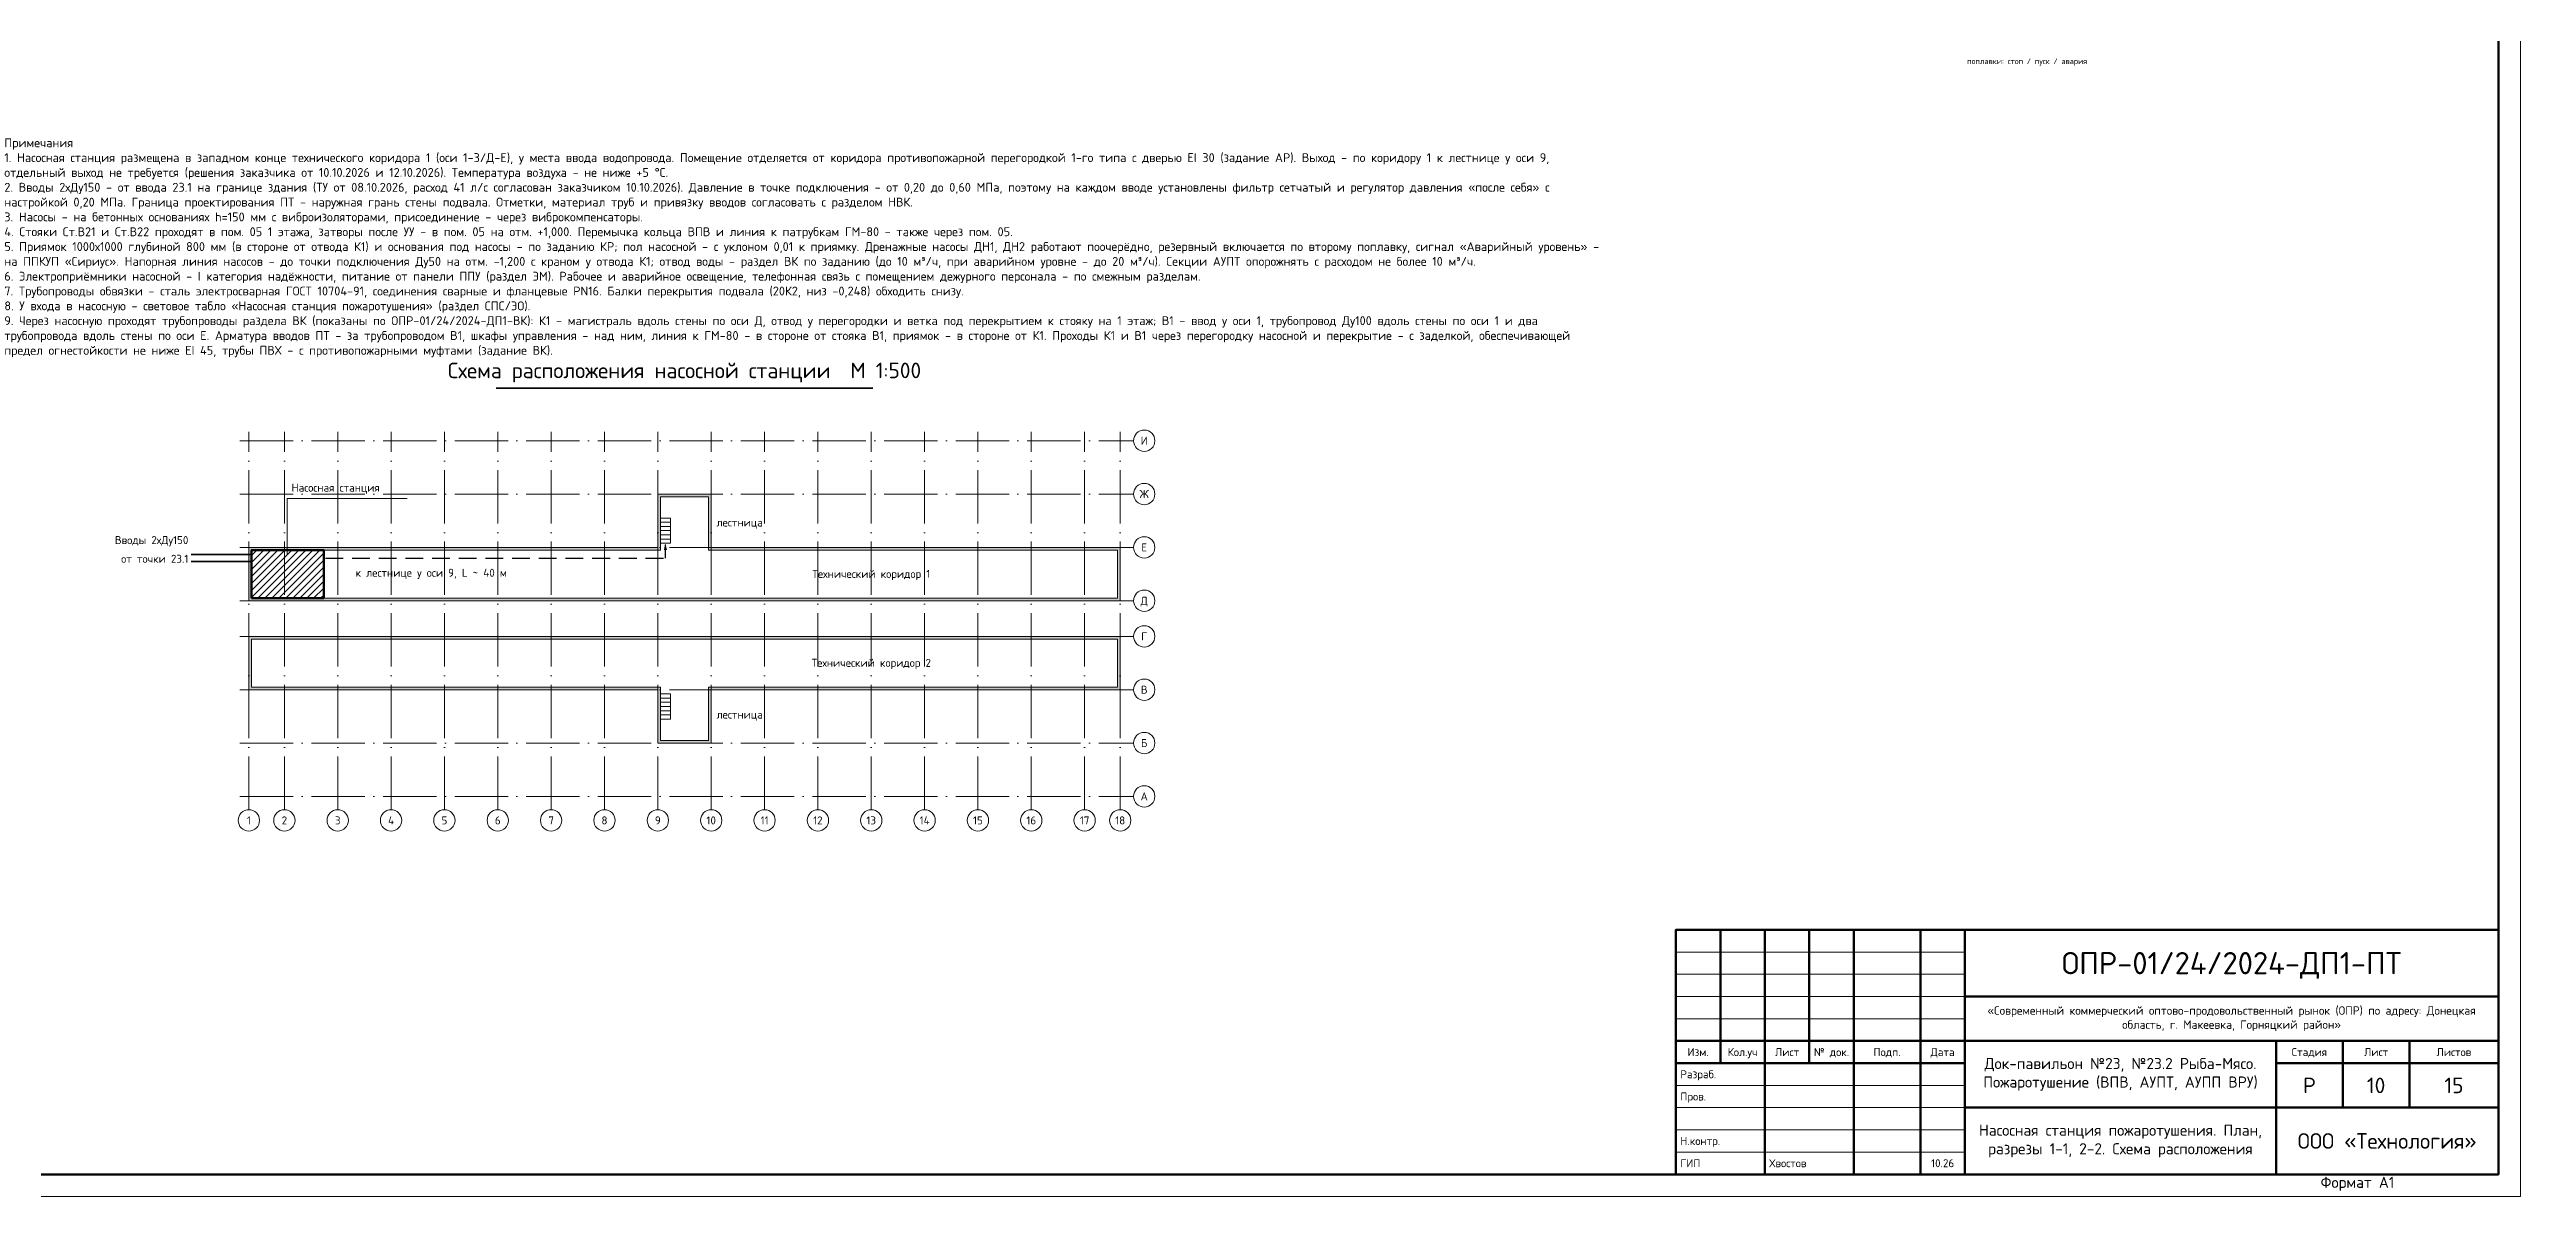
# Model space of a CAD drawing. Header units: millimetres. Extents: x 0 to 2118900, y -20000 to 84100.
# Drawn here: x 2985 to 3541, y -20000 to -19742 of the extents above; entities that cross this region are included whole.
import ezdxf
from ezdxf.enums import TextEntityAlignment as Align

# ---------------------------------------------------------------- set-up
doc = ezdxf.new("R2010")
doc.units = ezdxf.units.MM
doc.linetypes.add('ПТ_ШТРИХ', pattern=[6, 4, -2])
doc.linetypes.add('ПТ_ШТРИХПУНКТ', pattern=[16, 12, -2, 0, -2])
for name, color, linetype, lineweight in [('ПТ_ввод', 5, 'Continuous', 60), ('ПТ_выноски', 7, 'Continuous', 13), ('ПТ_контур', 7, 'Continuous', 35), ('ПТ_оси', 8, 'Continuous', 13), ('ПТ_рамка', 7, 'Continuous', 50), ('ПТ_рамка_тонк', 7, 'Continuous', 18), ('ПТ_текст', 7, 'Continuous', 18), ('ПТ_штриховка', 8, 'Continuous', 9)]:
    doc.layers.add(name, color=color, linetype=linetype, lineweight=lineweight)
doc.styles.add('ПТ', font='isocpeur.ttf')
doc.styles.add('ПТ_загл', font='isocpeur.ttf')

# ---------------------------------------------------------------- blocks, each defined once
blk = doc.blocks.new('ARROW')
h = blk.add_hatch(color=7)
h.dxf.hatch_style = 1
h.paths.add_polyline_path([(0, 0), (-2.5, 0.6), (-2.5, -0.6)])

msp = doc.modelspace()

# ---------------------------------------------------------------- hatches: boundary and pattern name
at = {"layer": 'ПТ_штриховка'}
h = msp.add_hatch(color=8, dxfattribs=at)
h.dxf.hatch_style = 1
h.paths.add_polyline_path([(3030, -19866), (3226, -19866), (3226, -19854), (3134, -19854), (3134, -19842), (3122, -19842), (3122, -19854), (3030, -19854)])
h.paths.add_polyline_path([(3030.6, -19865.4), (3225.4, -19865.4), (3225.4, -19854.6), (3133.4, -19854.6), (3133.4, -19842.6), (3122.6, -19842.6), (3122.6, -19854.6), (3030.6, -19854.6)], flags=16)
h = msp.add_hatch(dxfattribs=at)
h.set_pattern_fill('ANSI31', scale=0.35)
h.paths.add_polyline_path([(3030.6, -19865.4), (3046.84, -19865.4), (3046.84, -19854.6), (3030.6, -19854.6)])
h = msp.add_hatch(color=8, dxfattribs=at)
h.dxf.hatch_style = 1
h.paths.add_polyline_path([(3134, -19886), (3226, -19886), (3226, -19874), (3030, -19874), (3030, -19886), (3122, -19886), (3122, -19898), (3134, -19898)])
h.paths.add_polyline_path([(3133.4, -19885.4), (3225.4, -19885.4), (3225.4, -19874.6), (3030.6, -19874.6), (3030.6, -19885.4), (3122.6, -19885.4), (3122.6, -19897.4), (3133.4, -19897.4)], flags=16)

# ---------------------------------------------------------------- linework, layer by layer
at = {"layer": 'ПТ_ввод', "lineweight": 35}
for p, q in [((3017, -19855.6), (3030.6, -19855.6)), ((3017, -19857.2), (3030.6, -19857.2))]:
    msp.add_line(p, q, dxfattribs=at)
at = {"layer": 'ПТ_выноски'}
for p, q in [((3038.6, -19855.6), (3038.6, -19843)), ((3038.6, -19843), (3065.6, -19843))]:
    msp.add_line(p, q, dxfattribs=at)
at = {"layer": 'ПТ_контур', "lineweight": 35}
msp.add_line((3085.65, -19818.2), (3170.35, -19818.2), dxfattribs=at)
at = {"layer": 'ПТ_контур', "lineweight": 13}
for p, q in [((3122.6, -19848.34), (3124.85, -19848.34)), ((3122.6, -19849.28), (3124.85, -19849.28)), ((3122.6, -19850.22), (3124.85, -19850.22)), ((3122.6, -19851.17), (3124.85, -19851.17)), ((3122.6, -19852.11), (3124.85, -19852.11)), ((3122.6, -19887.89), (3124.85, -19887.89)), ((3122.6, -19888.83), (3124.85, -19888.83)), ((3122.6, -19889.78), (3124.85, -19889.78)), ((3122.6, -19890.72), (3124.85, -19890.72)), ((3122.6, -19891.66), (3124.85, -19891.66))]:
    msp.add_line(p, q, dxfattribs=at)
at = {"layer": 'ПТ_контур', "lineweight": 18}
for points in [[(3030, -19866), (3226, -19866), (3226, -19854), (3134, -19854), (3134, -19842), (3122, -19842), (3122, -19854), (3030, -19854)], [(3030.6, -19865.4), (3225.4, -19865.4), (3225.4, -19854.6), (3133.4, -19854.6), (3133.4, -19842.6), (3122.6, -19842.6), (3122.6, -19854.6), (3030.6, -19854.6)], [(3122.6, -19853.05), (3124.85, -19853.05), (3124.85, -19847.4), (3122.6, -19847.4)], [(3134, -19886), (3226, -19886), (3226, -19874), (3030, -19874), (3030, -19886), (3122, -19886), (3122, -19898), (3134, -19898)], [(3133.4, -19885.4), (3225.4, -19885.4), (3225.4, -19874.6), (3030.6, -19874.6), (3030.6, -19885.4), (3122.6, -19885.4), (3122.6, -19897.4), (3133.4, -19897.4)], [(3122.6, -19892.6), (3124.85, -19892.6), (3124.85, -19886.95), (3122.6, -19886.95)]]:
    msp.add_lwpolyline(points, close=True, dxfattribs=at)
at = {"layer": 'ПТ_контур', "lineweight": 50}
msp.add_lwpolyline([(3030.6, -19865.4), (3046.84, -19865.4), (3046.84, -19854.6), (3030.6, -19854.6)], close=True, dxfattribs=at)
at = {"layer": 'ПТ_контур', "linetype": 'ПТ_ШТРИХ', "lineweight": 25}
msp.add_lwpolyline([(3047.24, -19856.4), (3123.7, -19856.4), (3123.7, -19853.4)], dxfattribs=at)
at = {"layer": 'ПТ_контур', "lineweight": 18}
for centre in [(3231.4, -19830), (3231.4, -19842), (3231.4, -19854), (3231.4, -19866), (3231.4, -19874), (3231.4, -19886), (3231.4, -19898), (3231.4, -19910), (3030, -19915.4), (3038, -19915.4), (3050, -19915.4), (3062, -19915.4), (3074, -19915.4), (3086, -19915.4), (3098, -19915.4), (3110, -19915.4), (3122, -19915.4), (3134, -19915.4), (3146, -19915.4), (3158, -19915.4), (3170, -19915.4), (3182, -19915.4), (3194, -19915.4), (3206, -19915.4), (3218, -19915.4), (3226, -19915.4)]:
    msp.add_circle(centre, 2.4, dxfattribs=at)
at = {"layer": 'ПТ_оси', "linetype": 'ПТ_ШТРИХПУНКТ', "lineweight": 13}
for p, q in [((3028, -19830), (3229, -19830)), ((3030, -19913), (3030, -19828)), ((3038, -19913), (3038, -19828)), ((3050, -19913), (3050, -19828)), ((3062, -19913), (3062, -19828)), ((3074, -19913), (3074, -19828)), ((3086, -19913), (3086, -19828)), ((3098, -19913), (3098, -19828)), ((3110, -19913), (3110, -19828)), ((3122, -19913), (3122, -19828)), ((3134, -19913), (3134, -19828)), ((3146, -19913), (3146, -19828)), ((3158, -19913), (3158, -19828)), ((3170, -19913), (3170, -19828)), ((3182, -19913), (3182, -19828)), ((3194, -19913), (3194, -19828)), ((3206, -19913), (3206, -19828)), ((3218, -19913), (3218, -19828)), ((3226, -19913), (3226, -19828)), ((3028, -19842), (3229, -19842)), ((3028, -19854), (3229, -19854)), ((3028, -19866), (3229, -19866)), ((3028, -19874), (3229, -19874)), ((3028, -19886), (3229, -19886)), ((3028, -19898), (3229, -19898)), ((3028, -19910), (3229, -19910))]:
    msp.add_line(p, q, dxfattribs=at)
at = {"layer": 'ПТ_рамка', "lineweight": 50}
for p, q in [((3361, -19970), (3361, -19940)), ((3371, -19970), (3371, -19940)), ((3381, -19970), (3381, -19940)), ((3391, -19970), (3391, -19940)), ((3406, -19970), (3406, -19940)), ((3351, -19965), (3416, -19965)), ((3416, -19965), (3536, -19965)), ((3501, -19980), (3501, -19965)), ((3516, -19980), (3516, -19965)), ((3351, -19970), (3416, -19970)), ((3371, -19995), (3371, -19970)), ((3391, -19995), (3391, -19970)), ((3406, -19995), (3406, -19970)), ((3486, -19970), (3536, -19970))]:
    msp.add_line(p, q, dxfattribs=at)
at = {"layer": 'ПТ_рамка', "lineweight": 70}
for p, q in [((3416, -19995), (3416, -19940)), ((3416, -19955), (3536, -19955)), ((3486, -19995), (3486, -19965)), ((3416, -19980), (3536, -19980))]:
    msp.add_line(p, q, dxfattribs=at)
at = {"layer": 'ПТ_рамка', "lineweight": 18}
for p, q in [((3351, -19945), (3416, -19945)), ((3351, -19950), (3416, -19950)), ((3351, -19955), (3416, -19955)), ((3351, -19960), (3416, -19960)), ((3351, -19975), (3416, -19975)), ((3351, -19980), (3416, -19980)), ((3351, -19985), (3416, -19985)), ((3351, -19990), (3416, -19990))]:
    msp.add_line(p, q, dxfattribs=at)
at = {"layer": 'ПТ_рамка', "lineweight": 70}
for points in [[(2720, -19995), (3536, -19995), (3536, -19411), (2720, -19411)], [(3351, -19995), (3536, -19995), (3536, -19940), (3351, -19940)]]:
    msp.add_lwpolyline(points, close=True, dxfattribs=at)
at = {"layer": 'ПТ_рамка_тонк', "lineweight": 13}
msp.add_lwpolyline([(2700, -20000), (3541, -20000), (3541, -19406), (2700, -19406)], close=True, dxfattribs=at)

# ---------------------------------------------------------------- block references
at = {"layer": 'ПТ_контур', "xscale": 0.6, "yscale": 0.6, "rotation": 90}
msp.add_blockref('ARROW', (3123.7, -19853.1), dxfattribs=at)

# ---------------------------------------------------------------- texts
at = {"layer": 'ПТ_текст', "style": 'ПТ'}
msp.add_text('поплавки: стоп / пуск / авария', height=1.3, dxfattribs=at).set_placement((3430, -19744), align=Align.TOP_CENTER)
at = {"layer": 'ПТ_текст'}
for s, height, style, p in [('Схема расположения насосной станции  М 1:500', 3.5, 'ПТ_загл', (3128, -19817)), ('Технический коридор 1', 1.8, 'ПТ', (3170, -19861.4)), ('Технический коридор 2', 1.8, 'ПТ', (3170, -19881.4))]:
    msp.add_text(s, height=height, dxfattribs=dict(at, style=style)).set_placement(p, align=Align.BOTTOM_CENTER)
for s, height, style, p in [('И', 1.8, 'ПТ', (3231.4, -19830)), ('Ж', 1.8, 'ПТ', (3231.4, -19842)), ('Е', 1.8, 'ПТ', (3231.4, -19854)), ('Д', 1.8, 'ПТ', (3231.4, -19866)), ('Г', 1.8, 'ПТ', (3231.4, -19874)), ('В', 1.8, 'ПТ', (3231.4, -19886)), ('Б', 1.8, 'ПТ', (3231.4, -19898)), ('А', 1.8, 'ПТ', (3231.4, -19910)), ('1', 1.8, 'ПТ', (3030, -19915.4)), ('2', 1.8, 'ПТ', (3038, -19915.4)), ('3', 1.8, 'ПТ', (3050, -19915.4)), ('4', 1.8, 'ПТ', (3062, -19915.4)), ('5', 1.8, 'ПТ', (3074, -19915.4)), ('6', 1.8, 'ПТ', (3086, -19915.4)), ('7', 1.8, 'ПТ', (3098, -19915.4)), ('8', 1.8, 'ПТ', (3110, -19915.4)), ('9', 1.8, 'ПТ', (3122, -19915.4)), ('10', 1.8, 'ПТ', (3134, -19915.4)), ('11', 1.8, 'ПТ', (3146, -19915.4)), ('12', 1.8, 'ПТ', (3158, -19915.4)), ('13', 1.8, 'ПТ', (3170, -19915.4)), ('14', 1.8, 'ПТ', (3182, -19915.4)), ('15', 1.8, 'ПТ', (3194, -19915.4)), ('16', 1.8, 'ПТ', (3206, -19915.4)), ('17', 1.8, 'ПТ', (3218, -19915.4)), ('18', 1.8, 'ПТ', (3226, -19915.4)), ('ОПР-01/24/2024-ДП1-ПТ', 5, 'ПТ_загл', (3476, -19947.5)), ('Изм.', 1.8, 'ПТ', (3356, -19967.5)), ('Кол.уч', 1.8, 'ПТ', (3366, -19967.5)), ('Лист', 1.8, 'ПТ', (3376, -19967.5)), ('№ док.', 1.8, 'ПТ', (3386, -19967.5)), ('Подп.', 1.8, 'ПТ', (3398.5, -19967.5)), ('Дата', 1.8, 'ПТ', (3411, -19967.5)), ('Стадия', 1.8, 'ПТ', (3493.5, -19967.5)), ('Лист', 1.8, 'ПТ', (3508.5, -19967.5)), ('Листов', 1.8, 'ПТ', (3526, -19967.5)), ('Р', 3.5, 'ПТ', (3493.5, -19975)), ('10', 3.5, 'ПТ', (3508.5, -19975)), ('15', 3.5, 'ПТ', (3526, -19975)), ('ООО «Технология»', 3.5, 'ПТ', (3511, -19987.5)), ('10.26', 1.8, 'ПТ', (3411, -19992.5))]:
    msp.add_text(s, height=height, dxfattribs=dict(at, style=style)).set_placement(p, align=Align.MIDDLE_CENTER)
at = {"layer": 'ПТ_текст', "style": 'ПТ'}
for s, height, p in [('Насосная станция', 1.8, (3039.6, -19842)), ('Формат A1', 2.5, (3496, -19998.8))]:
    msp.add_text(s, height=height, dxfattribs=at).set_placement(p, align=Align.BOTTOM_LEFT)
for s, p in [('лестница', (3135.2, -19848.4)), ('лестница', (3135.2, -19891.6)), ('Разраб.', (3352, -19972.5)), ('Пров.', (3352, -19977.5)), ('Н.контр.', (3352, -19987.5)), ('ГИП', (3352, -19992.5)), ('Хвостов', (3372, -19992.5))]:
    msp.add_text(s, height=1.8, dxfattribs=at).set_placement(p, align=Align.MIDDLE_LEFT)
for s, p in [('Вводы 2хДу150', (3016.4, -19853.8)), ('от точки 23.1', (3016.4, -19858))]:
    msp.add_text(s, height=1.8, dxfattribs=at).set_placement(p, align=Align.BOTTOM_RIGHT)
msp.add_text('к лестнице у оси 9, L ~ 40 м', height=1.8, dxfattribs=at).set_placement((3054, -19858.8), align=Align.TOP_LEFT)
for s, insert, char_height, width, attachment_point in [('Примечания \\P1. Насосная станция размещена в западном конце технического коридора 1 (оси 1-3/Д-Е), у места ввода водопровода. Помещение отделяется от коридора противопожарной перегородкой 1-го типа с дверью EI 30 (задание АР). Выход - по коридору 1 к лестнице у оси 9, отдельный выход не требуется (решения заказчика от 10.10.2026 и 12.10.2026). Температура воздуха - не ниже +5 °С. \\P2. Вводы 2хДу150 - от ввода 23.1 на границе здания (ТУ от 08.10.2026, расход 41 л/с согласован заказчиком 10.10.2026). Давление в точке подключения - от 0,20 до 0,60 МПа, поэтому на каждом вводе установлены фильтр сетчатый и регулятор давления «после себя» с настройкой 0,20 МПа. Граница проектирования ПТ - наружная грань стены подвала. Отметки, материал труб и привязку вводов согласовать с разделом НВК. \\P3. Насосы - на бетонных основаниях h=150 мм с виброизоляторами, присоединение - через виброкомпенсаторы. \\P4. Стояки Ст.В21 и Ст.В22 проходят в пом. 05 1 этажа, затворы после УУ - в пом. 05 на отм. +1,000. Перемычка кольца ВПВ и линия к патрубкам ГМ-80 - также через пом. 05. \\P5. Приямок 1000х1000 глубиной 800 мм (в стороне от отвода К1) и основания под насосы - по заданию КР; пол насосной - с уклоном 0,01 к приямку. Дренажные насосы ДН1, ДН2 работают поочерёдно, резервный включается по второму поплавку, сигнал «Аварийный уровень» - на ППКУП «Сириус». Напорная линия насосов - до точки подключения Ду50 на отм. -1,200 с краном у отвода К1; отвод воды - раздел ВК по заданию (до 10 м³/ч, при аварийном уровне - до 20 м³/ч). Секции АУПТ опорожнять с расходом не более 10 м³/ч. \\P6. Электроприёмники насосной - I категория надёжности, питание от панели ППУ (раздел ЭМ). Рабочее и аварийное освещение, телефонная связь с помещением дежурного персонала - по смежным разделам. \\P7. Трубопроводы обвязки - сталь электросварная ГОСТ 10704-91, соединения сварные и фланцевые PN16. Балки перекрытия подвала (20К2, низ -0,248) обходить снизу. \\P8. У входа в насосную - световое табло «Насосная станция пожаротушения» (раздел СПС/ЭО). \\P9. Через насосную проходят трубопроводы раздела ВК (показаны по ОПР-01/24/2024-ДП1-ВК): К1 - магистраль вдоль стены по оси Д, отвод у перегородки и ветка под перекрытием к стояку на 1 этаж; В1 - ввод у оси 1, трубопровод Ду100 вдоль стены по оси 1 и два трубопровода вдоль стены по оси Е. Арматура вводов ПТ - за трубопроводом В1, шкафы управления - над ним, линия к ГМ-80 - в стороне от стояка В1, приямок - в стороне от К1. Проходы К1 и В1 через перегородку насосной и перекрытие - с заделкой, обеспечивающей предел огнестойкости не ниже EI 45, трубы ПВХ - с противопожарными муфтами (задание ВК).', (2975, -19762), 2, 360, 1), ('«Современный коммерческий оптово-продовольственный рынок (ОПР) по адресу: Донецкая область, г. Макеевка, Горняцкий район»', (3476, -19960), 1.9, 116, 5), ('Док-павильон №23, №23.2 Рыба-Мясо. Пожаротушение (ВПВ, АУПТ, АУПП ВРУ)', (3451, -19972.5), 2.5, 66, 5), ('Насосная станция пожаротушения. План, разрезы 1-1, 2-2. Схема расположения', (3451, -19987.5), 2.5, 66, 5)]:
    msp.add_mtext(s, dxfattribs=dict(at, insert=insert, char_height=char_height, width=width, attachment_point=attachment_point))

doc.saveas('drawing.dxf')
